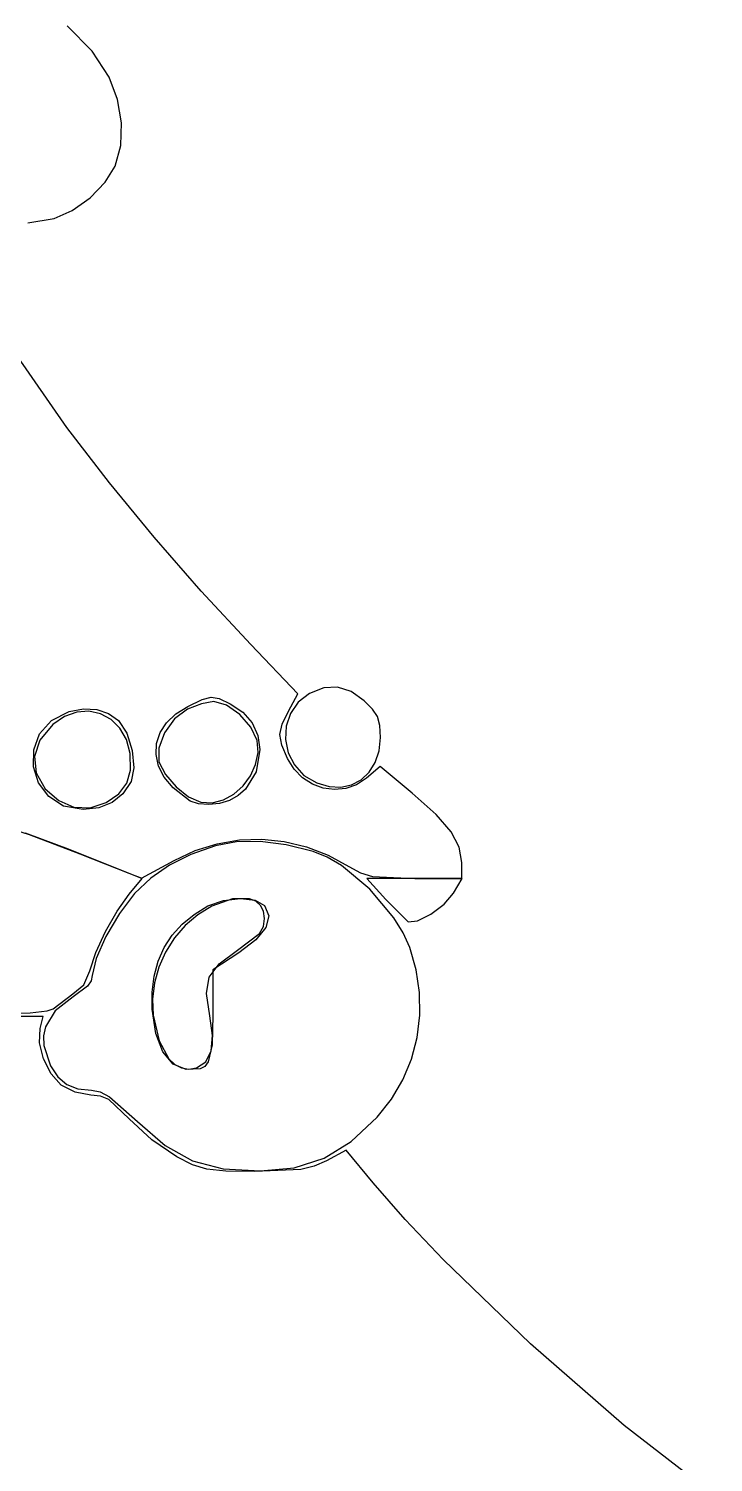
# Model space of a CAD drawing. Extents: x 36 to 317, y 11 to 342.
# Drawn here: x 232.9 to 281.9, y 100.3 to 203.1 of the extents above; entities that cross this region are included whole.
import ezdxf

# ---------------------------------------------------------------- set-up
doc = ezdxf.new("R2010")
doc.units = 0

msp = doc.modelspace()

# ---------------------------------------------------------------- linework, layer by layer
at = {"layer": 'Layer 1'}
for p, q in [((237.411998, 201.44997), (235.622719, 203.261396)), ((238.628917, 199.590653), (237.411998, 201.44997)), ((239.236516, 197.982735), (238.628917, 199.590653)), ((239.515404, 196.316609), (239.236516, 197.982735)), ((239.458734, 194.694006), (239.515404, 196.316609)), ((239.059659, 193.21666), (239.458734, 194.694006)), ((238.345102, 192.058705), (239.059659, 193.21666)), ((237.263005, 190.946754), (238.345102, 192.058705)), ((234.69509, 189.462397), (235.988093, 190.031191)), ((235.988093, 190.031191), (237.263005, 190.946754)), ((232.811933, 189.140476), (234.69509, 189.462397)), ((235.605257, 174.481326), (230.06091, 182.456578)), ((238.648617, 170.528564), (235.605257, 174.481326)), ((241.853572, 166.624387), (238.648617, 170.528564)), ((245.227993, 162.759566), (241.853572, 166.624387)), ((248.779751, 158.924875), (245.227993, 162.759566)), ((252.142431, 155.396036), (248.779751, 158.924875)), ((245.284614, 154.98979), (245.942887, 155.171405)), ((245.942887, 155.171405), (246.51861, 155.067137)), ((251.483795, 154.167663), (252.142431, 155.396036)), ((252.980632, 155.434842), (252.1626, 154.802606)), ((253.99688, 155.829926), (252.980632, 155.434842)), ((254.987365, 155.872419), (253.99688, 155.829926)), ((255.955559, 155.561892), (254.987365, 155.872419)), ((256.904934, 154.897914), (255.955559, 155.561892)), ((234.49276, 153.493139), (235.766124, 154.134502)), ((236.311452, 154.098276), (235.432183, 153.781763)), ((235.766124, 154.134502), (236.789874, 154.323536)), ((237.188241, 154.157846), (236.311452, 154.098276)), ((236.789874, 154.323536), (237.741592, 154.274908)), ((238.022315, 153.975488), (237.188241, 154.157846)), ((237.741592, 154.274908), (238.588403, 153.994504)), ((244.235618, 154.299955), (243.315071, 153.59963)), ((243.398301, 153.969706), (244.262076, 154.504566)), ((245.252809, 154.692862), (244.235618, 154.299955)), ((244.262076, 154.504566), (245.284614, 154.98979)), ((246.123686, 154.860872), (245.252809, 154.692862)), ((247.027189, 154.599623), (246.123686, 154.860872)), ((246.51861, 155.067137), (247.293497, 154.694714)), ((247.983311, 153.921821), (247.027189, 154.599623)), ((247.293497, 154.694714), (248.206454, 154.081111)), ((248.206454, 154.081111), (248.870768, 153.319938)), ((251.028242, 153.218894), (251.483795, 154.167663)), ((252.1626, 154.802606), (251.606539, 154.000028)), ((257.497513, 154.309827), (256.904934, 154.897914)), ((257.847733, 153.766952), (257.497513, 154.309827)), ((233.654835, 152.536848), (234.49276, 153.493139)), ((234.590667, 153.193291), (233.679001, 152.088302)), ((235.432183, 153.781763), (234.590667, 153.193291)), ((238.773443, 153.566215), (238.022315, 153.975488)), ((238.588403, 153.994504), (239.297431, 153.488213)), ((239.401391, 152.945045), (238.773443, 153.566215)), ((239.297431, 153.488213), (239.889867, 152.574154)), ((242.27734, 152.618783), (242.735352, 153.333547)), ((243.315071, 153.59963), (242.596302, 152.604725)), ((242.735352, 153.333547), (243.398301, 153.969706)), ((248.78776, 153.011781), (247.983311, 153.921821)), ((248.870768, 153.319938), (249.276584, 152.426472)), ((250.866213, 152.480106), (251.028242, 153.218894)), ((251.307554, 153.087945), (251.260751, 152.127195)), ((251.606539, 154.000028), (251.307554, 153.087945)), ((258.014597, 153.135242), (257.847733, 153.766952)), ((258.057107, 152.280654), (258.014597, 153.135242)), ((233.234556, 151.389378), (233.654835, 152.536848)), ((233.679001, 152.088302), (233.281155, 150.915315)), ((239.865925, 152.126991), (239.401391, 152.945045)), ((240.126812, 151.12707), (239.865925, 152.126991)), ((239.889867, 152.574154), (240.279036, 151.347556)), ((242.028374, 151.848104), (242.27734, 152.618783)), ((242.596302, 152.604725), (242.188486, 151.517016)), ((249.236246, 152.053818), (248.78776, 153.011781)), ((249.296002, 151.186711), (249.236246, 152.053818)), ((249.276584, 152.426472), (249.414046, 151.415995)), ((250.992513, 151.733578), (250.866213, 152.480106)), ((251.260751, 152.127195), (251.461233, 151.178617)), ((257.959924, 151.315097), (258.057107, 152.280654)), ((233.214127, 150.174481), (233.234556, 151.389378)), ((240.164262, 149.940964), (240.126812, 151.12707)), ((240.279036, 151.347556), (240.404416, 150.099791)), ((241.992563, 151.044203), (242.028374, 151.848104)), ((242.174016, 150.229773), (241.992563, 151.044203)), ((242.188486, 151.517016), (242.200794, 150.538283)), ((249.122155, 150.329852), (249.296002, 151.186711)), ((249.414046, 151.415995), (249.148338, 149.817514)), ((251.40195, 150.761592), (250.992513, 151.733578)), ((251.461233, 151.178617), (251.904107, 150.303046)), ((257.683195, 150.476916), (257.959924, 151.315097)), ((233.575758, 149.015907), (233.214127, 150.174481)), ((233.281155, 150.915315), (233.40401, 149.732935)), ((240.404416, 150.099791), (240.205482, 149.122232)), ((242.576843, 149.427506), (242.174016, 150.229773)), ((242.200794, 150.538283), (242.663507, 149.62272)), ((248.750979, 149.523025), (249.122155, 150.329852)), ((251.87617, 149.997473), (251.40195, 150.761592)), ((252.482206, 149.385344), (251.87617, 149.997473)), ((251.904107, 150.303046), (252.584478, 149.561322)), ((258.031001, 150.199616), (257.054159, 149.359299)), ((257.249156, 149.782033), (257.683195, 150.476916)), ((260.337111, 148.27486), (258.031001, 150.199616)), ((233.40401, 149.732935), (234.054445, 148.599768)), ((234.301654, 148.037407), (233.575758, 149.015907)), ((239.335344, 148.228094), (239.907825, 148.989941)), ((240.205482, 149.122232), (239.608014, 148.245088)), ((239.907825, 148.989941), (240.164262, 149.940964)), ((243.205153, 148.660093), (242.576843, 149.427506)), ((242.663507, 149.62272), (243.418848, 148.735896)), ((248.218746, 148.806011), (248.750979, 149.523025)), ((249.148338, 149.817514), (248.40122, 148.572781)), ((253.187337, 148.93333), (252.482206, 149.385344)), ((252.584478, 149.561322), (253.497451, 149.014282)), ((253.497451, 149.014282), (254.384549, 148.753875)), ((255.998075, 148.885837), (256.680038, 149.246366)), ((257.054159, 149.359299), (256.344377, 148.888888)), ((256.680038, 149.246366), (257.249156, 149.782033)), ((234.054445, 148.599768), (235.018675, 147.747087)), ((235.374022, 147.362731), (234.301654, 148.037407)), ((238.424659, 147.60952), (239.335344, 148.228094)), ((239.608014, 148.245088), (238.840187, 147.62006)), ((244.436745, 147.704285), (243.205153, 148.660093)), ((243.418848, 148.735896), (244.316139, 148.023632)), ((244.316139, 148.023632), (245.204699, 147.631745)), ((246.8162, 147.800555), (247.561729, 148.218594)), ((247.870573, 148.10837), (247.247702, 147.762758)), ((247.561729, 148.218594), (248.218746, 148.806011)), ((248.40122, 148.572781), (247.870573, 148.10837)), ((253.958841, 148.649554), (253.187337, 148.93333)), ((254.763997, 148.542139), (253.958841, 148.649554)), ((254.384549, 148.753875), (255.225501, 148.716367)), ((255.570083, 148.61921), (254.763997, 148.542139)), ((255.225501, 148.716367), (255.998075, 148.885837)), ((256.344377, 148.888888), (255.570083, 148.61921)), ((262.041376, 146.756911), (260.337111, 148.27486)), ((235.018675, 147.747087), (236.110699, 147.288272)), ((236.775069, 147.115631), (235.374022, 147.362731)), ((236.110699, 147.288272), (237.26715, 147.237643)), ((237.897404, 147.244467), (236.775069, 147.115631)), ((237.26715, 147.237643), (238.424659, 147.60952)), ((238.840187, 147.62006), (237.897404, 147.244467)), ((245.041743, 147.517936), (244.436745, 147.704285)), ((245.762794, 147.468409), (245.041743, 147.517936)), ((245.204699, 147.631745), (246.018432, 147.591678)), ((246.541984, 147.546064), (245.762794, 147.468409)), ((246.018432, 147.591678), (246.8162, 147.800555)), ((247.247702, 147.762758), (246.541984, 147.546064)), ((230.363681, 146.116564), (232.904741, 145.311083)), ((263.129393, 145.522397), (262.041376, 146.756911)), ((235.719204, 144.266243), (232.637159, 145.411272)), ((232.904741, 145.311083), (236.538002, 143.946274)), ((246.366182, 144.664061), (247.961215, 144.934766)), ((247.961215, 144.934766), (249.569489, 144.987542)), ((249.569489, 144.987542), (251.174009, 144.822979)), ((263.706036, 144.424277), (263.129393, 145.522397)), ((240.182904, 142.488242), (235.719204, 144.266243)), ((236.538002, 143.946274), (240.949138, 142.183442)), ((244.478908, 143.890248), (242.943436, 143.126153)), ((243.283823, 143.466495), (244.801386, 144.174834)), ((246.239044, 144.506838), (244.478908, 143.890248)), ((244.801386, 144.174834), (246.366182, 144.664061)), ((247.750367, 144.786117), (246.239044, 144.506838)), ((249.453116, 144.810932), (247.750367, 144.786117)), ((251.297814, 144.584129), (249.453116, 144.810932)), ((251.174009, 144.822979), (252.757781, 144.441668)), ((253.234985, 144.108551), (251.297814, 144.584129)), ((252.757781, 144.441668), (254.303807, 143.8442)), ((254.232515, 143.700649), (253.234985, 144.108551)), ((254.303807, 143.8442), (255.795094, 143.031167)), ((263.87618, 143.315507), (263.706036, 144.424277)), ((240.949138, 142.183442), (243.283823, 143.466495)), ((242.943436, 143.126153), (241.608056, 142.2)), ((255.266203, 143.090522), (254.232515, 143.700649)), ((257.294842, 141.409712), (255.266203, 143.090522)), ((255.795094, 143.031167), (256.624762, 142.57647)), ((263.877944, 142.168978), (263.87618, 143.315507)), ((240.075307, 141.05808), (241.005935, 142.164039)), ((241.005935, 142.164039), (240.182904, 142.488242)), ((241.608056, 142.2), (240.448193, 141.097238)), ((256.624762, 142.57647), (257.500071, 142.315645)), ((260.505386, 142.168978), (257.092965, 142.168978)), ((257.092965, 142.168978), (258.435638, 140.669672)), ((257.500071, 142.315645), (260.519497, 142.168978)), ((263.917808, 142.168978), (260.505386, 142.168978)), ((260.519497, 142.168978), (263.877944, 142.168978)), ((263.29586, 141.116288), (263.917808, 142.168978)), ((239.195159, 139.834448), (240.075307, 141.05808)), ((240.448193, 141.097238), (239.362949, 139.672864)), ((246.829539, 140.598361), (248.026923, 140.736302)), ((248.026923, 140.736302), (249.07905, 140.615151)), ((259.026486, 139.358352), (257.294842, 141.409712)), ((262.624502, 140.341775), (263.29586, 141.116288)), ((238.358072, 138.363562), (239.195159, 139.834448)), ((244.719983, 139.601939), (245.709877, 140.202946)), ((245.976577, 140.177546), (244.976719, 139.571698)), ((245.709877, 140.202946), (246.829539, 140.598361)), ((247.471, 140.70356), (245.976577, 140.177546)), ((248.673653, 140.716679), (247.471, 140.70356)), ((249.131439, 140.538758), (248.673653, 140.716679)), ((249.07905, 140.615151), (249.762943, 140.233285)), ((249.47533, 140.242038), (249.131439, 140.538758)), ((249.691675, 139.829663), (249.47533, 140.242038)), ((249.766824, 139.304773), (249.691675, 139.829663)), ((249.762943, 140.233285), (250.071657, 139.491002)), ((258.435638, 140.669672), (260.048186, 139.058182)), ((261.67414, 139.623156), (262.624502, 140.341775)), ((239.362949, 139.672864), (238.392468, 138.016252)), ((243.151142, 138.104419), (243.866419, 138.901217)), ((244.083703, 138.806), (243.31213, 137.907631)), ((243.866419, 138.901217), (244.719983, 139.601939)), ((244.976719, 139.571698), (244.083703, 138.806)), ((249.405579, 138.239869), (249.691837, 138.735263)), ((249.691837, 138.735263), (249.766824, 139.304773)), ((250.071657, 139.491002), (249.859075, 138.661968)), ((259.68893, 138.285038), (259.026486, 139.358352)), ((260.048186, 139.058182), (260.72272, 139.136575)), ((260.72272, 139.136575), (261.67414, 139.623156)), ((237.675104, 136.862513), (238.358072, 138.363562)), ((238.392468, 138.016252), (237.693581, 136.431871)), ((242.576106, 137.215181), (243.151142, 138.104419)), ((243.31213, 137.907631), (242.676604, 136.903766)), ((247.831484, 137.04135), (249.405579, 138.239869)), ((249.137964, 137.769632), (247.92109, 136.837444)), ((249.859075, 138.661968), (249.137964, 137.769632)), ((260.166719, 137.228675), (259.68893, 138.285038)), ((237.257316, 135.548393), (237.675104, 136.862513)), ((242.143267, 136.237143), (242.576106, 137.215181)), ((242.676604, 136.903766), (242.191724, 135.821585)), ((247.92109, 136.837444), (246.062655, 135.636235)), ((246.506125, 136.063879), (247.831484, 137.04135)), ((260.627217, 135.620485), (260.166719, 137.228675)), ((237.693581, 136.431871), (237.423122, 135.22419)), ((241.854581, 135.173941), (242.143267, 136.237143)), ((242.191724, 135.821585), (241.872093, 134.688265)), ((245.799527, 135.107774), (246.506125, 136.063879)), ((246.062655, 135.636235), (246.062655, 132.366336)), ((260.864476, 133.994726), (260.627217, 135.620485)), ((236.041643, 133.895981), (236.824766, 134.562643)), ((236.824766, 134.562643), (237.257316, 135.548393)), ((237.338879, 134.834894), (237.085469, 134.452709)), ((237.423122, 135.22419), (237.338879, 134.834894)), ((241.712003, 134.029215), (241.854581, 135.173941)), ((241.872093, 134.688265), (241.732313, 133.530984)), ((245.612902, 133.937885), (245.799527, 135.107774)), ((234.616773, 132.843644), (236.041643, 133.895981)), ((236.044818, 133.680434), (234.765177, 132.698967)), ((237.085469, 134.452709), (236.044818, 133.680434)), ((241.717488, 132.806603), (241.712003, 134.029215)), ((245.84746, 132.319063), (245.612902, 133.937885)), ((260.882602, 132.372819), (260.864476, 133.994726)), ((226.587898, 132.381285), (232.969266, 132.547923)), ((232.969266, 132.547923), (234.191916, 132.677397)), ((234.765177, 132.698967), (234.062426, 131.532324)), ((234.191916, 132.677397), (234.616773, 132.843644)), ((241.97414, 131.06701), (241.717488, 132.806603)), ((241.732313, 133.530984), (241.786986, 132.376919)), ((233.90522, 132.291194), (187.211171, 132.291194)), ((233.688614, 131.427946), (233.90522, 132.291194)), ((234.062426, 131.532324), (233.930269, 130.888378)), ((241.786986, 132.376919), (242.219966, 130.533252)), ((246.028926, 130.929284), (245.84746, 132.319063)), ((246.062655, 132.366336), (245.997165, 130.246123)), ((260.6857, 130.776189), (260.882602, 132.372819)), ((233.645746, 130.397416), (233.688614, 131.427946)), ((233.930269, 130.888378), (233.945795, 130.208718)), ((242.482179, 129.740697), (241.97414, 131.06701)), ((242.219966, 130.533252), (242.911642, 129.25576)), ((245.925733, 129.826511), (246.028926, 130.929284)), ((260.277876, 129.226257), (260.6857, 130.776189)), ((233.929076, 129.252188), (233.645746, 130.397416)), ((233.945795, 130.208718), (234.424509, 128.756358)), ((243.217826, 128.8696), (242.482179, 129.740697)), ((245.545984, 129.042561), (245.925733, 129.826511)), ((245.997165, 130.246123), (245.729236, 129.039419)), ((234.469912, 128.177339), (233.929076, 129.252188)), ((234.424509, 128.756358), (234.952193, 127.963038)), ((242.911642, 129.25576), (243.340952, 128.845732)), ((244.157301, 128.495655), (243.217826, 128.8696)), ((243.340952, 128.845732), (243.818689, 128.59693)), ((243.818689, 128.59693), (244.339438, 128.515916)), ((245.151677, 128.528502), (244.157301, 128.495655)), ((244.339438, 128.515916), (244.897782, 128.60925)), ((244.897782, 128.60925), (245.545984, 129.042561)), ((245.48586, 128.710594), (245.151677, 128.528502)), ((245.729236, 129.039419), (245.48586, 128.710594)), ((259.663234, 127.744448), (260.277876, 129.226257)), ((235.199562, 127.357946), (234.469912, 128.177339)), ((234.952193, 127.963038), (235.599568, 127.416772)), ((235.599568, 127.416772), (236.39425, 127.101091)), ((258.845879, 126.352183), (259.663234, 127.744448)), ((236.195102, 126.851534), (235.199562, 127.357946)), ((237.325049, 126.646746), (236.195102, 126.851534)), ((236.39425, 127.101091), (237.363855, 126.999524)), ((238.003111, 126.579624), (237.325049, 126.646746)), ((237.363855, 126.999524), (237.976879, 126.895278)), ((237.976879, 126.895278), (238.659388, 126.53518)), ((238.602723, 126.326997), (238.003111, 126.579624)), ((238.659388, 126.53518), (240.649982, 124.763264)), ((257.829918, 125.070887), (258.845879, 126.352183)), ((240.065076, 124.957645), (238.602723, 126.326997)), ((241.691691, 123.457942), (240.065076, 124.957645)), ((240.649982, 124.763264), (242.631013, 123.038439)), ((255.965574, 123.327463), (257.829918, 125.070887)), ((243.470442, 122.223615), (241.691691, 123.457942)), ((254.022385, 122.136523), (255.965574, 123.327463)), ((242.631013, 123.038439), (244.595407, 121.938527)), ((255.615178, 122.704452), (254.190307, 121.941746)), ((257.541698, 120.367298), (255.615178, 122.704452)), ((244.599894, 121.650324), (243.470442, 122.223615)), ((244.595407, 121.938527), (246.791775, 121.363482)), ((245.631913, 121.336687), (244.599894, 121.650324)), ((246.980903, 121.205283), (245.631913, 121.336687)), ((246.791775, 121.363482), (249.468727, 121.213259)), ((252.346249, 121.319049), (249.061268, 121.178687)), ((249.468727, 121.213259), (251.892664, 121.448358)), ((251.892664, 121.448358), (254.022385, 122.136523)), ((253.321228, 121.551204), (252.346249, 121.319049)), ((254.190307, 121.941746), (253.321228, 121.551204)), ((249.061268, 121.178687), (246.980903, 121.205283)), ((259.839347, 117.726495), (257.541698, 120.367298)), ((262.546339, 114.863272), (259.839347, 117.726495)), ((268.796375, 108.828855), (262.546339, 114.863272)), ((275.507844, 102.982624), (268.796375, 108.828855)), ((281.896786, 98.043153), (275.507844, 102.982624))]:
    msp.add_line(p, q, dxfattribs=at)

doc.saveas('drawing.dxf')
